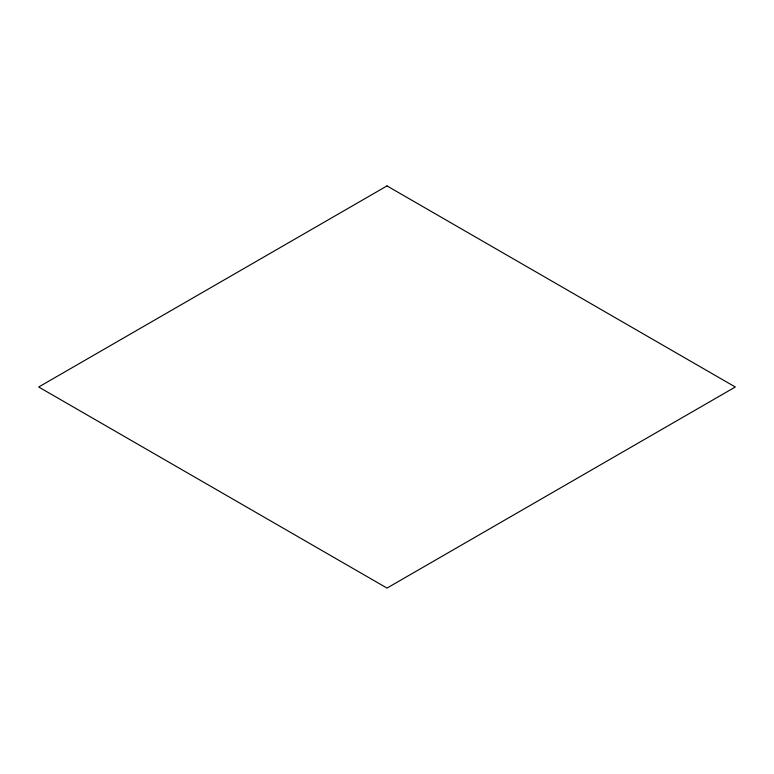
<?xml version="1.0" encoding="UTF-8"?>
<svg xmlns="http://www.w3.org/2000/svg" width="774" height="774" viewBox="0 0 774 774"><rect width="100%" height="100%" fill="white"/><g stroke="black" fill="none" stroke-linecap="round" stroke-linejoin="round"><path stroke-width="1.16" d="M387 185.915L38.7 387L387 588.085L735.3 387L387 185.915"/></g></svg>
